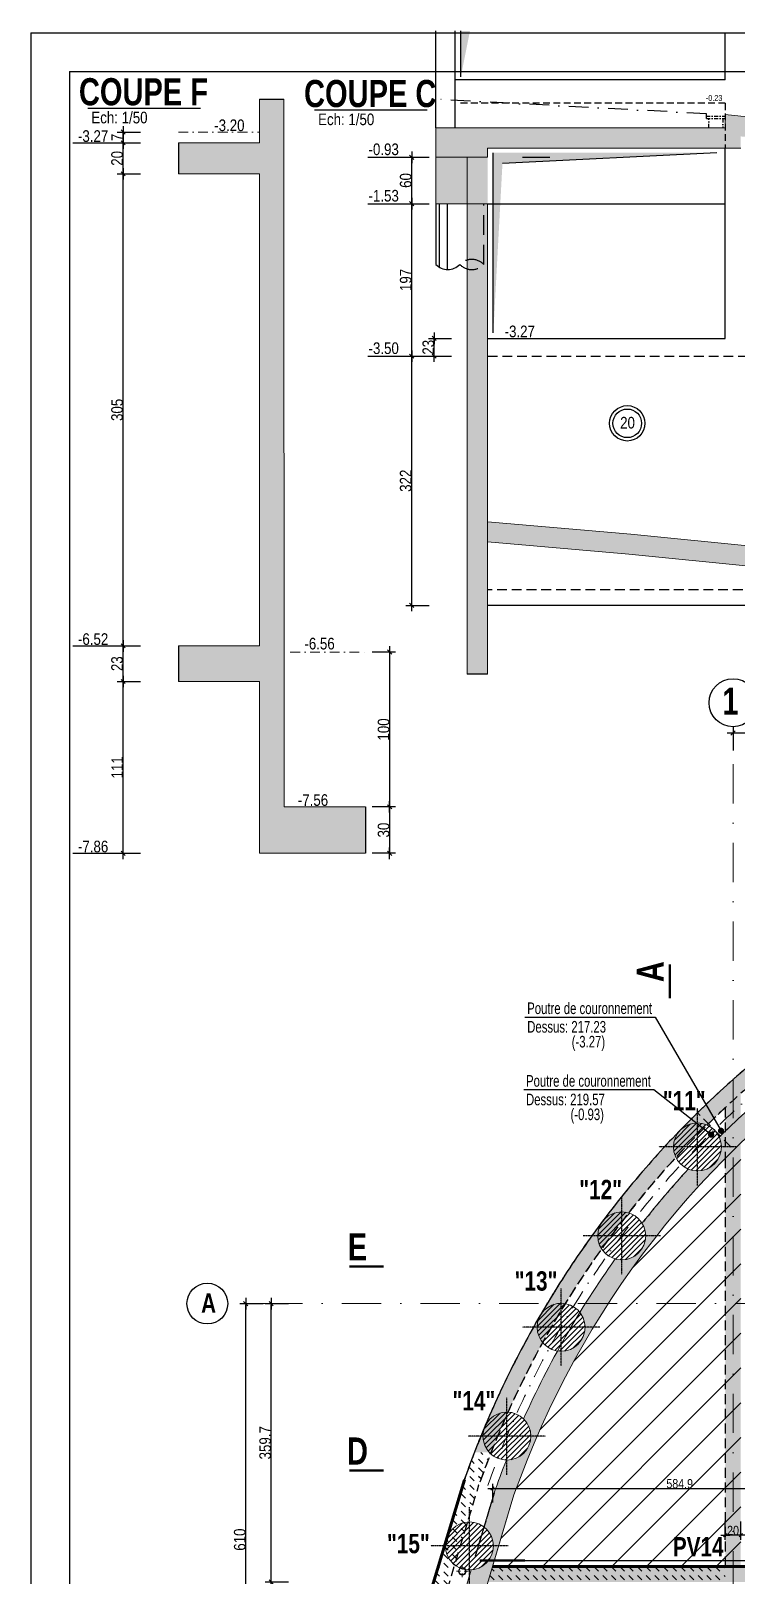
# Model space of a CAD drawing. Header units: millimetres. Extents: x 2049 to 9471, y -43633 to -39431.
# Drawn here: x 2106 to 3018, y -41426 to -39431 of the extents above; entities that cross this region are included whole.
import ezdxf
from ezdxf.enums import TextEntityAlignment as Align

# ---------------------------------------------------------------- set-up
doc = ezdxf.new("R2010")
doc.units = ezdxf.units.MM
doc.linetypes.add('CACHEX2', pattern=[19.05, 12.7, -6.35])
doc.linetypes.add('TIRETPTX2', pattern=[50.8, 25.4, -12.7, 0, -12.7])
for name, color, linetype in [('01-Cad  2', 1, 'Continuous'), ('01_cote_gen', 4, 'Continuous'), ('01_isolant ext', 2, 'TIRETPTX2'), ('01_linteaux', 2, 'Continuous'), ('01_murs_sup', 2, 'CACHEX2'), ('01_poch_BN', 9, 'Continuous'), ('01_poch_murs', 253, 'Continuous'), ('01_poch_poteaux', 250, 'Continuous'), ('01_texte', 230, 'Continuous'), ('AA_COTES', 2, 'Continuous')]:
    doc.layers.add(name, color=color, linetype=linetype)
for name, color, linetype, lineweight in [('01_murs_coup', 5, 'Continuous', 60), ('01_PIEUX', 5, 'Continuous', 60), ('01_tram_axes', 2, 'TIRETPTX2', 9), ('B Général', 7, 'Continuous', 5)]:
    doc.layers.add(name, color=color, linetype=linetype, lineweight=lineweight)
doc.styles.add('ARIAL NA', font='ARIALN.TTF')
doc.styles.add('impact', font='impact.ttf')
doc.styles.add('MATTE_TXT', font='arial.ttf')
doc.styles.add('STYLE2', font='ARIALN.TTF')
doc.dimstyles.new('JB25', dxfattribs={"dimscale": 0.1, "dimtxt": 150, "dimasz": 15, "dimexe": 0.1, "dimexo": 0.1, "dimgap": 0.09, "dimtad": 1, "dimdec": 1, "dimlfac": 0.5, "dimdsep": 46, "dimtxsty": 'STYLE2', "dimblk1": 'BOND_G', "dimblk2": 'BOND_D', "dimsah": 1, "dimcen": 1.5, "dimdle": 0.01, "dimse1": 1, "dimse2": 1, "dimclrd": 4, "dimclre": 2, "dimclrt": 6, "dimazin": 2, "dimtfac": 2.333333, "dimtdec": 1, "dimtix": 1, "dimtmove": 2, "dimatfit": 3, "dimldrblk": 'BOND_G', "dimfxl": 1, "dimtolj": 1, "dimtzin": 0, "dimarcsym": 0})
doc.dimstyles.new('JB50', dxfattribs={"dimscale": 0.1, "dimtxt": 150, "dimasz": 15, "dimexe": 0.1, "dimexo": 0.1, "dimgap": 0.09, "dimtad": 1, "dimdec": 1, "dimdsep": 46, "dimtxsty": 'STYLE2', "dimblk1": 'BOND_G', "dimblk2": 'BOND_D', "dimsah": 1, "dimcen": 1.5, "dimdle": 0.01, "dimse1": 1, "dimse2": 1, "dimclrd": 4, "dimclre": 2, "dimclrt": 6, "dimazin": 2, "dimtfac": 2.333333, "dimtdec": 1, "dimtix": 1, "dimtmove": 2, "dimatfit": 3, "dimldrblk": 'BOND_G', "dimfxl": 1, "dimtolj": 1, "dimtzin": 0, "dimarcsym": 0})
doc.dimstyles.new('JB50res', dxfattribs={"dimscale": 0.1, "dimtxt": 120, "dimasz": 12, "dimexe": 0.1, "dimexo": 0.1, "dimgap": 0.09, "dimtad": 1, "dimdec": 1, "dimdsep": 46, "dimtxsty": 'STYLE2', "dimblk1": 'BOND_G', "dimblk2": 'BOND_D', "dimsah": 1, "dimcen": 1.5, "dimdle": 0.01, "dimse1": 1, "dimse2": 1, "dimclrd": 4, "dimclre": 2, "dimclrt": 6, "dimazin": 2, "dimtfac": 2.333333, "dimtdec": 1, "dimtix": 1, "dimtmove": 2, "dimatfit": 3, "dimldrblk": 'BOND_G', "dimfxl": 1, "dimtolj": 1, "dimtzin": 0, "dimarcsym": 0})
pattern_1 = [(135, (-9275.435, 6358.231), (-11.2253202, 9e-16), [7.9375, -7.9375])]

# ---------------------------------------------------------------- blocks, each defined once
blk = doc.blocks.new('BOND_G')
at = {"layer": 'AA_COTES', "color": 0}
for p, q in [((0, -5), (0, 15)), ((5, 0), (-5, 0)), ((1.8, 1.8), (-1.8, -1.8))]:
    blk.add_line(p, q, dxfattribs=at)
blk = doc.blocks.new('BOND_D')
at = {"layer": 'AA_COTES', "color": 0}
for p, q in [((5, 0), (-5, 0)), ((-1.8, -1.8), (1.8, 1.8)), ((0, 5), (0, -15))]:
    blk.add_line(p, q, dxfattribs=at)
blk = doc.blocks.new('*D2985')
at = {"layer": '01_cote_gen', "color": 4, "lineweight": -2, "ltscale": 3, "transparency": 16777216}
blk.add_line((2384.1, -41684.1), (2384.1, -41077.1), dxfattribs=at)
at = {"layer": 'Defpoints', "color": 0, "ltscale": 3, "transparency": 16777216}
for p in [(2381.6, -41075.6), (2384.1, -41075.6), (2327.4, -41685.6)]:
    blk.add_point(p, dxfattribs=at)
at = {"layer": '01_cote_gen', "color": 4, "lineweight": -2, "ltscale": 3, "transparency": 16777216, "xscale": 1.5, "yscale": 1.5, "zscale": 1.5}
for name, p, rotation in [('BOND_D', (2384.1, -41075.6), 90), ('BOND_G', (2384.1, -41685.6), 270)]:
    blk.add_blockref(name, p, dxfattribs=dict(at, rotation=rotation))
at = {"layer": '01_cote_gen', "color": 6, "ltscale": 3, "transparency": 16777216, "insert": (2376.5, -41380.6), "char_height": 15, "attachment_point": 5, "rotation": 90, "style": 'STYLE2'}
blk.add_mtext('\\A1;610', dxfattribs=at)
blk = doc.blocks.new('*D4365')
at = {"layer": '01_cote_gen', "color": 4, "lineweight": -2, "ltscale": 200, "transparency": 16777216}
blk.add_line((3022.9, -41375), (3005.3, -41375), dxfattribs=at)
at = {"layer": 'Defpoints', "color": 0, "ltscale": 200, "transparency": 16777216}
for p in [(3004.1, -41334.6), (3024.1, -41334.6), (3004.1, -41375)]:
    blk.add_point(p, dxfattribs=at)
at = {"layer": '01_cote_gen', "color": 4, "lineweight": -2, "ltscale": 200, "transparency": 16777216, "xscale": 1.2, "yscale": 1.2, "zscale": 1.2, "rotation": 180}
blk.add_blockref('BOND_D', (3004.1, -41375), dxfattribs=at)
at = {"layer": '01_cote_gen', "color": 4, "lineweight": -2, "ltscale": 200, "transparency": 16777216, "xscale": 1.2, "yscale": 1.2, "zscale": 1.2}
blk.add_blockref('BOND_G', (3024.1, -41375), dxfattribs=at)
at = {"layer": '01_cote_gen', "color": 6, "ltscale": 200, "transparency": 16777216, "insert": (3014.1, -41368.9), "char_height": 12, "attachment_point": 5, "style": 'STYLE2'}
blk.add_mtext('\\A1;20', dxfattribs=at)
blk = doc.blocks.new('EP')
at = {"layer": 'B Général', "color": 7, "linetype": 'Continuous', "lineweight": 5}
for p, q in [((-7.5, 0), (-2.5, 0)), ((0, 7.5), (0, 2.5)), ((7.5, 0), (2.5, 0)), ((0, -7.5), (0, -2.5))]:
    blk.add_line(p, q, dxfattribs=at)
at = {"layer": 'B Général', "color": 7, "linetype": 'Continuous', "lineweight": 5, "flags": 128}
for points in [[(-5, 0, -1), (5, 0, -1)], [(-4.3, 0, -1), (4.3, 0, -1)]]:
    blk.add_lwpolyline(points, format="xyb", close=True, dxfattribs=at)
blk = doc.blocks.new('*D4661')
at = {"layer": '01_cote_gen', "color": 4, "lineweight": -2, "ltscale": 200, "transparency": 16777216}
blk.add_line((2598.7, -39652.8), (2598.7, -39595.8), dxfattribs=at)
at = {"layer": 'Defpoints', "color": 0, "ltscale": 200, "transparency": 16777216}
for p in [(2598.7, -39594.3), (2656.8, -39594.3), (2656.8, -39654.3)]:
    blk.add_point(p, dxfattribs=at)
at = {"layer": '01_cote_gen', "color": 4, "lineweight": -2, "ltscale": 200, "transparency": 16777216, "xscale": 1.5, "yscale": 1.5, "zscale": 1.5}
for name, p, rotation in [('BOND_D', (2598.7, -39594.3), 90), ('BOND_G', (2598.7, -39654.3), 270)]:
    blk.add_blockref(name, p, dxfattribs=dict(at, rotation=rotation))
at = {"layer": '01_cote_gen', "color": 6, "ltscale": 200, "transparency": 16777216, "insert": (2591, -39624.3), "char_height": 15, "attachment_point": 5, "rotation": 90, "style": 'STYLE2'}
blk.add_mtext('\\A1;60', dxfattribs=at)
blk = doc.blocks.new('*D4670')
at = {"layer": '01_cote_gen', "color": 4, "lineweight": -2, "ltscale": 200, "transparency": 16777216}
blk.add_line((3015.6, -40338.2), (3632.6, -40338.2), dxfattribs=at)
at = {"layer": 'Defpoints', "color": 0, "ltscale": 200, "transparency": 16777216}
for p in [(3014.1, -40338.2), (3634.1, -40338.2), (3634.1, -40360.7)]:
    blk.add_point(p, dxfattribs=at)
at = {"layer": '01_cote_gen', "color": 4, "lineweight": -2, "ltscale": 200, "transparency": 16777216, "xscale": 1.5, "yscale": 1.5, "zscale": 1.5, "rotation": 180}
blk.add_blockref('BOND_G', (3014.1, -40338.2), dxfattribs=at)
at = {"layer": '01_cote_gen', "color": 4, "lineweight": -2, "ltscale": 200, "transparency": 16777216, "xscale": 1.5, "yscale": 1.5, "zscale": 1.5}
blk.add_blockref('BOND_D', (3634.1, -40338.2), dxfattribs=at)
at = {"layer": '01_cote_gen', "color": 6, "ltscale": 200, "transparency": 16777216, "insert": (3324.1, -40330.6), "char_height": 15, "attachment_point": 5, "style": 'STYLE2'}
blk.add_mtext('\\A1;620', dxfattribs=at)
blk = doc.blocks.new('*D4676')
at = {"layer": '01_cote_gen', "color": 4, "lineweight": -2, "ltscale": 200, "transparency": 16777216}
blk.add_line((2598.7, -39849.8), (2598.7, -39655.8), dxfattribs=at)
at = {"layer": 'Defpoints', "color": 0, "ltscale": 200, "transparency": 16777216}
for p in [(2598.7, -39654.3), (2614.6, -39654.3), (2621.8, -39851.3)]:
    blk.add_point(p, dxfattribs=at)
at = {"layer": '01_cote_gen', "color": 4, "lineweight": -2, "ltscale": 200, "transparency": 16777216, "xscale": 1.5, "yscale": 1.5, "zscale": 1.5}
for name, p, rotation in [('BOND_D', (2598.7, -39654.3), 90), ('BOND_G', (2598.7, -39851.3), 270)]:
    blk.add_blockref(name, p, dxfattribs=dict(at, rotation=rotation))
at = {"layer": '01_cote_gen', "color": 6, "ltscale": 200, "transparency": 16777216, "insert": (2591, -39752.8), "char_height": 15, "attachment_point": 5, "rotation": 90, "style": 'STYLE2'}
blk.add_mtext('\\A1;197', dxfattribs=at)
blk = doc.blocks.new('*D4677')
at = {"layer": '01_cote_gen', "color": 4, "lineweight": -2, "ltscale": 200, "transparency": 16777216}
blk.add_line((2627.8, -39849.8), (2627.8, -39829.8), dxfattribs=at)
at = {"layer": 'Defpoints', "color": 0, "ltscale": 200, "transparency": 16777216}
for p in [(2627.8, -39828.3), (2763.7, -39828.3), (2763.7, -39851.3)]:
    blk.add_point(p, dxfattribs=at)
at = {"layer": '01_cote_gen', "color": 4, "lineweight": -2, "ltscale": 200, "transparency": 16777216, "xscale": 1.5, "yscale": 1.5, "zscale": 1.5}
for name, p, rotation in [('BOND_D', (2627.8, -39828.3), 90), ('BOND_G', (2627.8, -39851.3), 270)]:
    blk.add_blockref(name, p, dxfattribs=dict(at, rotation=rotation))
at = {"layer": '01_cote_gen', "color": 6, "ltscale": 200, "transparency": 16777216, "insert": (2620.2, -39839.8), "char_height": 15, "attachment_point": 5, "rotation": 90, "style": 'STYLE2'}
blk.add_mtext('\\A1;23', dxfattribs=at)
blk = doc.blocks.new('*D4710')
at = {"layer": '01_cote_gen', "color": 4, "lineweight": -2, "ltscale": 200, "transparency": 16777216}
blk.add_line((2570.1, -40235.2), (2570.1, -40432.2), dxfattribs=at)
at = {"layer": 'Defpoints', "color": 0, "ltscale": 200, "transparency": 16777216}
for p in [(2539.1, -40233.7), (2539.1, -40433.7), (2570.1, -40433.7)]:
    blk.add_point(p, dxfattribs=at)
at = {"layer": '01_cote_gen', "color": 4, "lineweight": -2, "ltscale": 200, "transparency": 16777216, "xscale": 1.5, "yscale": 1.5, "zscale": 1.5}
for name, p, rotation in [('BOND_G', (2570.1, -40233.7), 90), ('BOND_D', (2570.1, -40433.7), 270)]:
    blk.add_blockref(name, p, dxfattribs=dict(at, rotation=rotation))
at = {"layer": '01_cote_gen', "color": 6, "ltscale": 200, "transparency": 16777216, "insert": (2562.4, -40333.7), "char_height": 15, "attachment_point": 5, "rotation": 90, "style": 'STYLE2'}
blk.add_mtext('\\A1;100', dxfattribs=at)
blk = doc.blocks.new('*D4711')
at = {"layer": '01_cote_gen', "color": 4, "lineweight": -2, "ltscale": 200, "transparency": 16777216}
blk.add_line((2570.1, -40435.2), (2570.1, -40492.2), dxfattribs=at)
at = {"layer": 'Defpoints', "color": 0, "ltscale": 200, "transparency": 16777216}
for p in [(2539.1, -40433.7), (2521.5, -40493.7), (2570.1, -40493.7)]:
    blk.add_point(p, dxfattribs=at)
at = {"layer": '01_cote_gen', "color": 4, "lineweight": -2, "ltscale": 200, "transparency": 16777216, "xscale": 1.5, "yscale": 1.5, "zscale": 1.5}
for name, p, rotation in [('BOND_G', (2570.1, -40433.7), 90), ('BOND_D', (2570.1, -40493.7), 270)]:
    blk.add_blockref(name, p, dxfattribs=dict(at, rotation=rotation))
at = {"layer": '01_cote_gen', "color": 6, "ltscale": 200, "transparency": 16777216, "insert": (2562.4, -40463.7), "char_height": 15, "attachment_point": 5, "rotation": 90, "style": 'STYLE2'}
blk.add_mtext('\\A1;30', dxfattribs=at)
blk = doc.blocks.new('*D4707')
at = {"layer": '01_cote_gen', "color": 4, "lineweight": -2, "ltscale": 200, "transparency": 16777216}
blk.add_line((2225.6, -40270.2), (2225.6, -40227.2), dxfattribs=at)
at = {"layer": 'Defpoints', "color": 0, "ltscale": 200, "transparency": 16777216}
for p in [(2225.6, -40225.7), (2271.9, -40225.7), (2271.9, -40271.7)]:
    blk.add_point(p, dxfattribs=at)
at = {"layer": '01_cote_gen', "color": 4, "lineweight": -2, "ltscale": 200, "transparency": 16777216, "xscale": 1.5, "yscale": 1.5, "zscale": 1.5}
for name, p, rotation in [('BOND_D', (2225.6, -40225.7), 90), ('BOND_G', (2225.6, -40271.7), 270)]:
    blk.add_blockref(name, p, dxfattribs=dict(at, rotation=rotation))
at = {"layer": '01_cote_gen', "color": 6, "ltscale": 200, "transparency": 16777216, "insert": (2217.9, -40248.7), "char_height": 15, "attachment_point": 5, "rotation": 90, "style": 'STYLE2'}
blk.add_mtext('\\A1;23', dxfattribs=at)
blk = doc.blocks.new('*D4712')
at = {"layer": '01_cote_gen', "color": 4, "lineweight": -2, "ltscale": 200, "transparency": 16777216}
blk.add_line((2225.6, -40224.2), (2225.6, -39617.2), dxfattribs=at)
at = {"layer": 'Defpoints', "color": 0, "ltscale": 200, "transparency": 16777216}
for p in [(2225.6, -39615.7), (2297.1, -39615.7), (2248.1, -40225.7)]:
    blk.add_point(p, dxfattribs=at)
at = {"layer": '01_cote_gen', "color": 4, "lineweight": -2, "ltscale": 200, "transparency": 16777216, "xscale": 1.5, "yscale": 1.5, "zscale": 1.5}
for name, p, rotation in [('BOND_D', (2225.6, -39615.7), 90), ('BOND_G', (2225.6, -40225.7), 270)]:
    blk.add_blockref(name, p, dxfattribs=dict(at, rotation=rotation))
at = {"layer": '01_cote_gen', "color": 6, "ltscale": 200, "transparency": 16777216, "insert": (2217.9, -39920.7), "char_height": 15, "attachment_point": 5, "rotation": 90, "style": 'STYLE2'}
blk.add_mtext('\\A1;305', dxfattribs=at)
blk = doc.blocks.new('*D4708')
at = {"layer": '01_cote_gen', "color": 4, "lineweight": -2, "ltscale": 200, "transparency": 16777216}
blk.add_line((2225.6, -39614.2), (2225.6, -39577.2), dxfattribs=at)
at = {"layer": 'Defpoints', "color": 0, "ltscale": 200, "transparency": 16777216}
for p in [(2225.6, -39575.7), (2310.7, -39575.7), (2310.7, -39615.7)]:
    blk.add_point(p, dxfattribs=at)
at = {"layer": '01_cote_gen', "color": 4, "lineweight": -2, "ltscale": 200, "transparency": 16777216, "xscale": 1.5, "yscale": 1.5, "zscale": 1.5}
for name, p, rotation in [('BOND_D', (2225.6, -39575.7), 90), ('BOND_G', (2225.6, -39615.7), 270)]:
    blk.add_blockref(name, p, dxfattribs=dict(at, rotation=rotation))
at = {"layer": '01_cote_gen', "color": 6, "ltscale": 200, "transparency": 16777216, "insert": (2217.9, -39595.7), "char_height": 15, "attachment_point": 5, "rotation": 90, "style": 'STYLE2'}
blk.add_mtext('\\A1;20', dxfattribs=at)
blk = doc.blocks.new('*D4709')
at = {"layer": '01_cote_gen', "color": 4, "lineweight": -2, "ltscale": 200, "transparency": 16777216}
blk.add_line((2225.6, -39574.2), (2225.6, -39563.2), dxfattribs=at)
at = {"layer": 'Defpoints', "color": 0, "ltscale": 200, "transparency": 16777216}
for p in [(2225.6, -39561.7), (2294.9, -39561.7), (2294.9, -39575.7)]:
    blk.add_point(p, dxfattribs=at)
at = {"layer": '01_cote_gen', "color": 4, "lineweight": -2, "ltscale": 200, "transparency": 16777216, "xscale": 1.5, "yscale": 1.5, "zscale": 1.5}
for name, p, rotation in [('BOND_D', (2225.6, -39561.7), 90), ('BOND_G', (2225.6, -39575.7), 270)]:
    blk.add_blockref(name, p, dxfattribs=dict(at, rotation=rotation))
at = {"layer": '01_cote_gen', "color": 6, "ltscale": 200, "transparency": 16777216, "insert": (2218, -39568.7), "char_height": 15, "attachment_point": 5, "rotation": 90, "style": 'STYLE2'}
blk.add_mtext('\\A1;7', dxfattribs=at)
blk = doc.blocks.new('*D4713')
at = {"layer": '01_cote_gen', "color": 4, "lineweight": -2, "ltscale": 200, "transparency": 16777216}
blk.add_line((2225.6, -40492.2), (2225.6, -40273.2), dxfattribs=at)
at = {"layer": 'Defpoints', "color": 0, "ltscale": 200, "transparency": 16777216}
for p in [(2225.6, -40271.7), (2328.6, -40271.7), (2401.8, -40493.7)]:
    blk.add_point(p, dxfattribs=at)
at = {"layer": '01_cote_gen', "color": 4, "lineweight": -2, "ltscale": 200, "transparency": 16777216, "xscale": 1.5, "yscale": 1.5, "zscale": 1.5}
for name, p, rotation in [('BOND_D', (2225.6, -40271.7), 90), ('BOND_G', (2225.6, -40493.7), 270)]:
    blk.add_blockref(name, p, dxfattribs=dict(at, rotation=rotation))
at = {"layer": '01_cote_gen', "color": 6, "ltscale": 200, "transparency": 16777216, "insert": (2218, -40382.7), "char_height": 15, "attachment_point": 5, "rotation": 90, "style": 'STYLE2'}
blk.add_mtext('\\A1;111', dxfattribs=at)
blk = doc.blocks.new('*D4912')
at = {"layer": '01_cote_gen', "color": 4, "lineweight": -2, "ltscale": 200, "transparency": 16777216}
blk.add_line((2704.3, -41314.5), (3286.9, -41314.5), dxfattribs=at)
at = {"layer": 'Defpoints', "color": 0, "ltscale": 200, "transparency": 16777216}
for p in [(3288.1, -41314.5), (2703.1, -41415.3), (3288.1, -41415.3)]:
    blk.add_point(p, dxfattribs=at)
at = {"layer": '01_cote_gen', "color": 4, "lineweight": -2, "ltscale": 200, "transparency": 16777216, "xscale": 1.2, "yscale": 1.2, "zscale": 1.2, "rotation": 180}
blk.add_blockref('BOND_G', (2703.1, -41314.5), dxfattribs=at)
at = {"layer": '01_cote_gen', "color": 4, "lineweight": -2, "ltscale": 200, "transparency": 16777216, "xscale": 1.2, "yscale": 1.2, "zscale": 1.2}
blk.add_blockref('BOND_D', (3288.1, -41314.5), dxfattribs=at)
at = {"layer": '01_cote_gen', "color": 6, "ltscale": 200, "transparency": 16777216, "insert": (2945.1, -41308.4), "char_height": 12, "attachment_point": 5, "style": 'STYLE2'}
blk.add_mtext('\\A1;584.9', dxfattribs=at)
blk = doc.blocks.new('*D4925')
at = {"layer": '01_cote_gen', "color": 4, "lineweight": -2, "ltscale": 200, "transparency": 16777216}
blk.add_line((2598.7, -40171.8), (2598.7, -39852.8), dxfattribs=at)
at = {"layer": 'Defpoints', "color": 0, "ltscale": 200, "transparency": 16777216}
for p in [(2598.7, -39851.3), (2696.8, -39851.3), (2696.8, -40173.3)]:
    blk.add_point(p, dxfattribs=at)
at = {"layer": '01_cote_gen', "color": 4, "lineweight": -2, "ltscale": 200, "transparency": 16777216, "xscale": 1.5, "yscale": 1.5, "zscale": 1.5}
for name, p, rotation in [('BOND_D', (2598.7, -39851.3), 90), ('BOND_G', (2598.7, -40173.3), 270)]:
    blk.add_blockref(name, p, dxfattribs=dict(at, rotation=rotation))
at = {"layer": '01_cote_gen', "color": 6, "ltscale": 200, "transparency": 16777216, "insert": (2591, -40012.3), "char_height": 15, "attachment_point": 5, "rotation": 90, "style": 'STYLE2'}
blk.add_mtext('\\A1;322', dxfattribs=at)
blk = doc.blocks.new('*D4927')
at = {"layer": '01_cote_gen', "color": 4, "lineweight": -2, "ltscale": 200, "transparency": 16777216}
blk.add_line((2416.9, -41433.8), (2416.9, -41077.1), dxfattribs=at)
at = {"layer": 'Defpoints', "color": 0, "ltscale": 200, "transparency": 16777216}
for p in [(2416.9, -41075.6), (2921.9, -41075.6), (2796, -41435.3)]:
    blk.add_point(p, dxfattribs=at)
at = {"layer": '01_cote_gen', "color": 4, "lineweight": -2, "ltscale": 200, "transparency": 16777216, "xscale": 1.5, "yscale": 1.5, "zscale": 1.5}
for name, p, rotation in [('BOND_D', (2416.9, -41075.6), 90), ('BOND_G', (2416.9, -41435.3), 270)]:
    blk.add_blockref(name, p, dxfattribs=dict(at, rotation=rotation))
at = {"layer": '01_cote_gen', "color": 6, "ltscale": 200, "transparency": 16777216, "insert": (2409.3, -41255.4), "char_height": 15, "attachment_point": 5, "rotation": 90, "style": 'STYLE2'}
blk.add_mtext('\\A1;359.7', dxfattribs=at)

msp = doc.modelspace()

# ---------------------------------------------------------------- hatches: boundary and pattern name
at = {"layer": '01_murs_sup', "ltscale": 200}
h = msp.add_hatch(dxfattribs=at)
h.set_pattern_fill('DASH', color=256, scale=2.5, angle=135)
h.set_pattern_definition(pattern_1)
h.paths.add_polyline_path([(3885.55, -40636.55), (3751.19, -40636.55), (3751.19, -40495.16, -0.0095803), (3798.05, -40492.62), (3918.98, -40491.97), (3918.88, -40471.97), (3797.65, -40472.62, 0.3003693), (2679.74, -41267.88), (2701.2, -41267.88, -0.111323), (3003.96, -40822.33), (3003.96, -41267.88), (3023.96, -41267.88), (3023.96, -40804.03, -0.1614566), (3731.19, -40496.79), (3731.19, -40656.55), (3885.55, -40656.55)])
h.paths.add_polyline_path([(3461.01, -40951.28), (3426.01, -40951.28), (3426.01, -40986.28), (3461.01, -40986.28)], flags=17)
h.paths.add_polyline_path([(3651.46, -40924.29), (3616.46, -40924.29), (3616.46, -40959.29), (3651.46, -40959.29)], flags=17)
h = msp.add_hatch(dxfattribs=at)
h.set_pattern_fill('DASH', color=256, scale=2.5, angle=135)
h.set_pattern_definition(pattern_1)
h.paths.add_polyline_path([(2685.66, -41309.58, -0.0090846), (2701.2, -41267.88), (2679.74, -41267.88, 0.0075947), (2666.64, -41303.36), (2550.74, -41686.43), (2571.63, -41686.43)])
h = msp.add_hatch(dxfattribs=at)
h.set_pattern_fill('DASH', color=256, scale=2.5, angle=135)
h.set_pattern_definition(pattern_1)
h.paths.add_polyline_path([(4464.95, -41824.61), (4054.05, -41824.61, 0.2561511), (3307.48, -41415.28), (3023.96, -41415.28), (3023.96, -41267.88), (3003.96, -41267.88), (3003.96, -41435.28), (3307.48, -41435.28, -0.2587896), (4041.76, -41842.61), (4173.05, -41842.61), (4173.05, -42262.93), (4193.05, -42262.93), (4193.05, -41842.61), (4465.06, -41842.65)])
h = msp.add_hatch(dxfattribs=at)
h.set_pattern_fill('DASH', color=256, scale=2.5, angle=135)
h.paths.add_polyline_path([(3004.06, -41415.28), (2703.12, -41415.28), (2697.12, -41435.28), (3004.06, -41435.28)])
at = {"layer": '01_poch_BN', "ltscale": 200}
h = msp.add_hatch(color=256, dxfattribs=at)
h.dxf.hatch_style = 1
h.paths.add_polyline_path([(2433.44, -39519.03), (2401.75, -39519.33), (2401.75, -39575.74), (2297.13, -39575.74), (2297.13, -39615.74), (2401.75, -39615.74), (2401.75, -40225.74), (2297.13, -40225.74), (2297.13, -40271.74), (2401.75, -40271.74), (2401.75, -40493.74), (2539.05, -40493.74), (2539.05, -40433.74), (2433.75, -40433.74)])
h = msp.add_hatch(color=256, dxfattribs=at)
h.dxf.hatch_style = 1
h.paths.add_polyline_path([(3004.06, -39556.33), (2629.81, -39556.33), (2629.81, -39594.33), (2696.81, -39594.33), (2696.81, -39582.33), (3004.06, -39582.33)])
h.paths.add_polyline_path([(3020.06, -39540.79), (3004.06, -39539.16), (3004.06, -39582.33), (3020.06, -39582.33)])
h.paths.add_polyline_path([(3020.06, -39540.79), (3020.06, -39582.33), (3024.06, -39582.33), (3024.06, -39567.33), (3289.68, -39594.33), (3440.06, -39594.33), (3440.06, -39583.48)])
h.paths.add_polyline_path([(3458.06, -39585.31), (3440.06, -39583.48), (3440.06, -39594.33), (3438.06, -39594.33), (3289.68, -39594.33), (3458.06, -39611.44)])
h.paths.add_polyline_path([(3729.6, -39612.9), (3458.06, -39585.31), (3458.06, -39611.44), (3729.6, -39639.04)])
h.paths.add_polyline_path([(3769.5, -39554.47), (3729.6, -39554.47), (3729.6, -39828.33), (3769.5, -39828.33)])
h.paths.add_polyline_path([(3832.81, -39554.47), (3814.81, -39554.47), (3814.81, -39828.33), (3832.81, -39828.33)])
h.paths.add_polyline_path([(3832.81, -39828.33), (3814.81, -39828.33), (3769.5, -39828.33), (3769.5, -39851.33), (3797.81, -39851.33), (3797.81, -40153.33), (3815.81, -40153.33), (3815.81, -39851.33), (3832.81, -39851.33)])
h.paths.add_polyline_path([(3769.5, -39851.33), (3729.6, -39851.33), (3729.6, -40153.33), (3769.5, -40153.33)])
h.paths.add_polyline_path([(3769.5, -39828.33), (3729.6, -39828.33), (3729.6, -39851.33), (3769.5, -39851.33)])
h.paths.add_polyline_path([(3923.81, -39554.47), (3905.81, -39554.47), (3905.81, -39828.33), (3923.81, -39828.33)])
h.paths.add_polyline_path([(4008.06, -39554.47), (3988.06, -39554.47), (3988.06, -39828.33), (4008.06, -39828.33)])
h.paths.add_polyline_path([(4193.06, -39554.47), (4173.07, -39554.47), (4173.07, -39848.33), (4193.06, -39848.33), (4414.29, -39848.33), (4414.29, -39828.33), (4376.05, -39828.33), (4376.05, -39554.47), (4358.05, -39554.47), (4358.05, -39828.33), (4193.06, -39828.33)])
h.paths.add_polyline_path([(4193.06, -39848.33), (4173.07, -39848.33), (4173.07, -40153.33), (4193.06, -40153.33)])
h.paths.add_polyline_path([(4008.06, -39828.33), (3988.06, -39828.33), (3988.06, -39848.33), (4008.06, -39848.33)])
h.paths.add_polyline_path([(4008.06, -39848.33), (3988.06, -39848.33), (3988.06, -40153.33), (4008.06, -40153.33)])
h.paths.add_polyline_path([(3923.81, -39848.33), (3905.81, -39848.33), (3905.81, -40153.33), (3923.81, -40153.33)])
h.paths.add_polyline_path([(3923.81, -39828.33), (3905.81, -39828.33), (3905.81, -39848.33), (3923.81, -39848.33)])
h.paths.add_polyline_path([(3815.81, -40153.33), (3797.81, -40153.33), (3769.5, -40153.33), (3729.6, -40153.33), (3729.6, -40173.33), (3769.5, -40173.33), (3797.81, -40173.33), (3815.81, -40173.33)])
h.paths.add_polyline_path([(3815.81, -40173.33), (3797.81, -40173.33), (3797.81, -40262.15), (3815.81, -40262.15)])
h.paths.add_polyline_path([(3769.5, -40173.33), (3729.6, -40173.33), (3729.6, -40221.33), (3769.5, -40221.33)])
h.paths.add_polyline_path([(3923.81, -40173.33), (3905.81, -40173.33), (3905.81, -40262.15), (3923.81, -40262.15)])
h.paths.add_polyline_path([(3923.81, -40153.33), (3905.81, -40153.33), (3905.81, -40173.33), (3923.81, -40173.33)])
h.paths.add_polyline_path([(4008.06, -40153.33), (3988.06, -40153.33), (3988.06, -40262.15), (4008.06, -40262.15)])
h.paths.add_polyline_path([(4414.29, -40153.33), (4193.06, -40153.33), (4173.07, -40153.33), (4173.07, -40176.33), (4193.06, -40176.33), (4414.29, -40176.33)])
h.paths.add_polyline_path([(4193.06, -40176.33), (4173.07, -40176.33), (4173.07, -40262.15), (4193.06, -40262.15)])
h.paths.add_polyline_path([(3729.6, -40181.56), (3711.5, -40178.44), (3674.84, -40173.33), (3491.18, -40173.33), (3585.58, -40187.12), (3709.69, -40203.01), (3729.6, -40206.85)])
h.paths.add_polyline_path([(3588.81, -40161.33), (3523.81, -40153.33), (3305.06, -40153.33), (3320.79, -40155.15), (3455.7, -40168.14), (3491.18, -40173.33), (3674.84, -40173.33)])
h.paths.add_polyline_path([(3323.81, -40129.33), (3185.81, -40113.33), (3041.81, -40097.33), (2881.81, -40081.33), (2696.81, -40065.33), (2696.81, -40091.42), (2879.4, -40107.21), (3039.08, -40123.18), (3182.88, -40139.16), (3305.06, -40153.33), (3523.81, -40153.33), (3458.81, -40145.33)])
h.paths.add_polyline_path([(2691.81, -39654.33), (2670.31, -39654.33), (2670.31, -39727.11, -0.2769474), (2691.81, -39732.81)], flags=17)
h.paths.add_polyline_path([(2696.81, -39654.33), (2691.81, -39654.33), (2691.81, -39732.81, -0.2769474), (2670.31, -39738.5), (2670.31, -40262.15), (2696.81, -40262.15)])
h.paths.add_polyline_path([(2691.81, -39732.81, 0.2769474), (2670.31, -39727.11), (2670.31, -39738.5, 0.2769474)], flags=17)
at = {"layer": '01_poch_BN', "lineweight": 0}
h = msp.add_hatch(color=256, dxfattribs=at)
h.dxf.hatch_style = 1
h.paths.add_polyline_path([(2696.81, -39594.33), (2629.81, -39594.33), (2629.81, -39654.33), (2696.81, -39654.33)])
at = {"layer": '01_poch_murs', "ltscale": 200}
h = msp.add_hatch(color=256, dxfattribs=at)
h.dxf.hatch_style = 1
h.paths.add_polyline_path([(3078.71, -40818.71), (3078.71, -40802.99, -0.1300243), (3063.39, -40798.93, 0.0189133), (2996.26, -40860.31, -0.107361), (2999.05, -40873.17, -0.5347923), (2956.16, -40901.8, 0.0191181), (2896.51, -40971.76, -0.1389454), (2901.12, -40988.03), (2915.52, -40988.03, -0.0500421)])
h.paths.add_polyline_path([(2915.52, -40988.03), (2901.12, -40988.03, -0.4954282), (2861.87, -41017.91, 0.0172126), (2816.13, -41086.91, -0.1688456), (2822.81, -41106.14), (2833.68, -41106.14, -0.0305305)])
h.paths.add_polyline_path([(2833.68, -41106.14), (2822.81, -41106.14, -0.4595637), (2787.11, -41136.78, 0.0204093), (2743.34, -41224.62, -0.2023658), (2752.72, -41246.83), (2760.87, -41246.83, -0.0336676)])
h.paths.add_polyline_path([(2730.88, -41322.87, -0.0173551), (2760.87, -41246.83), (2752.72, -41246.83, -0.4208827), (2721.01, -41277.83, 0.0094043), (2705.3, -41320.25), (2692.12, -41364.19, -0.2332751), (2704.26, -41388.79), (2711.08, -41388.79)])
h.paths.add_polyline_path([(2711.08, -41388.79), (2704.26, -41388.79, -0.3935482), (2675.46, -41419.72), (2649, -41507.88, -0.2301298), (2660.85, -41532.26), (2667.99, -41532.26)])
at = {"layer": '01_poch_murs'}
h = msp.add_hatch(dxfattribs=at)
h.set_pattern_fill('ANSI31', color=256, scale=1.5)
h.set_pattern_definition([(45, (-15240.6397, -32169.905), (-3.367596, 3.367596), [])])
h.paths.add_polyline_path([(2968.05, -40842.17, 0.4142136), (2937.05, -40873.17), (2968.05, -40873.17)])
h.paths.add_polyline_path([(2968.05, -40873.17), (2937.05, -40873.17, 0.4142136), (2968.05, -40904.17)])
h.paths.add_polyline_path([(2968.05, -40842.17), (2968.05, -40873.17), (2999.05, -40873.17, 0.4142136)])
h.paths.add_polyline_path([(2999.05, -40873.17), (2968.05, -40873.17), (2968.05, -40904.17, 0.4142136)])
at = {"layer": '01_poch_murs', "ltscale": 200}
h = msp.add_hatch(dxfattribs=at)
h.set_pattern_fill('ANSI31', color=256, scale=10)
h.paths.add_polyline_path([(3004.06, -41075.61), (2852.83, -41075.61, 0.058724), (2730.89, -41322.87), (2703.12, -41415.28), (3004.06, -41415.28)])
h.paths.add_polyline_path([(3004.06, -40887.84, 0.0513134), (2852.83, -41075.61), (3004.06, -41075.61)])
h.paths.add_polyline_path([(3024.06, -40868.12, 0.0029662), (3014.05, -40877.87), (3014.05, -41075.61), (3024.06, -41075.61)])
h.paths.add_polyline_path([(3024.06, -41075.61), (3014.05, -41075.61), (3014.05, -41415.28), (3024.06, -41415.28)])
h.paths.add_polyline_path([(3014.05, -41075.61), (3004.06, -41075.61), (3004.06, -41415.28), (3014.05, -41415.28)])
h.paths.add_polyline_path([(3014.05, -40877.87, 0.0029957), (3004.06, -40887.84), (3004.06, -41075.61), (3014.05, -41075.61)])
at = {"layer": '01_poch_murs'}
h = msp.add_hatch(dxfattribs=at)
h.set_pattern_fill('ANSI31', color=256, scale=1.5)
h.set_pattern_definition([(45, (-15338.5754, -32284.758), (-3.367596, 3.367596), [])])
h.paths.add_polyline_path([(2870.12, -40957.03, 0.4142136), (2839.12, -40988.03), (2870.12, -40988.03)])
h.paths.add_polyline_path([(2870.12, -40988.03), (2839.12, -40988.03, 0.4142136), (2870.12, -41019.03)])
h.paths.add_polyline_path([(2870.12, -40957.03), (2870.12, -40988.03), (2901.12, -40988.03, 0.4142136)])
h.paths.add_polyline_path([(2901.12, -40988.03), (2870.12, -40988.03), (2870.12, -41019.03, 0.4142136)])
h = msp.add_hatch(dxfattribs=at)
h.set_pattern_fill('ANSI31', color=256, scale=1.5)
h.set_pattern_definition([(45, (-15416.8776, -32402.8683), (-3.367596, 3.367596), [])])
h.paths.add_polyline_path([(2791.81, -41075.14, 0.4142136), (2760.81, -41106.14), (2791.81, -41106.14)])
h.paths.add_polyline_path([(2791.81, -41106.14), (2760.81, -41106.14, 0.4142136), (2791.81, -41137.14)])
h.paths.add_polyline_path([(2791.81, -41075.14), (2791.81, -41106.14), (2822.81, -41106.14, 0.4142136)])
h.paths.add_polyline_path([(2822.81, -41106.14), (2791.81, -41106.14), (2791.81, -41137.14, 0.4142136)])
h = msp.add_hatch(dxfattribs=at)
h.set_pattern_fill('ANSI31', color=256, scale=1.5)
h.set_pattern_definition([(45, (-15486.9755, -32543.5663), (-3.367596, 3.367596), [])])
h.paths.add_polyline_path([(2721.72, -41215.83, 0.4142136), (2690.72, -41246.83), (2721.72, -41246.83)])
h.paths.add_polyline_path([(2721.72, -41246.83), (2690.72, -41246.83, 0.4142136), (2721.72, -41277.83)])
h.paths.add_polyline_path([(2721.72, -41215.83), (2721.72, -41246.83), (2752.72, -41246.83, 0.4142136)])
h.paths.add_polyline_path([(2752.72, -41246.83), (2721.72, -41246.83), (2721.72, -41277.83, 0.4142136)])
h = msp.add_hatch(dxfattribs=at)
h.set_pattern_fill('ANSI31', color=256, scale=1.5)
h.set_pattern_definition([(45, (-15535.435, -32685.527), (-3.367596, 3.367596), [])])
h.paths.add_polyline_path([(2673.26, -41357.79, 0.4142136), (2642.26, -41388.79), (2673.26, -41388.79)])
h.paths.add_polyline_path([(2673.26, -41388.79), (2642.26, -41388.79, 0.4142136), (2673.26, -41419.79)])
h.paths.add_polyline_path([(2673.26, -41357.79), (2673.26, -41388.79), (2704.26, -41388.79, 0.4142136)])
h.paths.add_polyline_path([(2704.26, -41388.79), (2673.26, -41388.79), (2673.26, -41419.79, 0.4142136)])
at = {"layer": '01_poch_poteaux', "ltscale": 200}
h = msp.add_hatch(color=256, dxfattribs=at)
h.dxf.hatch_style = 1
edge = h.paths.add_edge_path()
edge.add_line((3319.4, -41415.36), (3287.93, -41415.28))
edge.add_line((3287.93, -41415.28), (2702.93, -41415.28))
edge.add_line((2702.93, -41415.28), (2697.12, -41435.28))
edge.add_line((2697.12, -41435.28), (2702.93, -41435.28))
edge.add_line((2702.93, -41435.28), (3307.56, -41435.28))
edge.add_arc((3307.56, -42300.78), 865.5, 67.83729, 90, ccw=False)
edge.add_line((3634.05, -41499.23), (3634.05, -41477.6))
edge.add_arc((3307.56, -42301.77), 886.49, 68.38892, 89.23469)

# ---------------------------------------------------------------- linework, layer by layer
at = {"layer": '01-Cad  2'}
for p, q in [((2106.37, -39433.32, 9.99), (2106.37, -43633.32, -5.46)), ((2106.37, -39433.32, 9.99), (9471.22, -39433.32, 9.99)), ((2156.37, -39483.32, -0.3), (2156.37, -43583.32, -0.3)), ((2156.37, -39483.32, -0.3), (9420.22, -39483.32, -0.3))]:
    msp.add_line(p, q, dxfattribs=at)
at = {"layer": '01_isolant ext'}
msp.add_line((2979.56, -39538.02), (2629.81, -39519.33), dxfattribs=at)
at = {"layer": '01_isolant ext', "ltscale": 0.2}
for p, q in [((2979.56, -39541.33), (3004.06, -39541.33)), ((2979.56, -39544.33), (3004.06, -39544.33)), ((2982.56, -39556.33), (2982.56, -39544.33)), ((3001.06, -39544.33), (3001.06, -39556.33))]:
    msp.add_line(p, q, dxfattribs=at)
at = {"layer": '01_linteaux'}
for p, q in [((2629.81, -39556.33), (2629.81, -39431.11)), ((2654.81, -39556.33), (2654.81, -39431.11)), ((3004.06, -39494.33), (3004.06, -39434.23)), ((3004.06, -39494.33), (2654.81, -39494.33)), ((3004.06, -39828.33), (3004.06, -39582.33)), ((2629.81, -39654.33), (2629.81, -39732.81)), ((2696.81, -39828.33), (3004.06, -39828.33)), ((3353.81, -40173.33), (2696.81, -40173.33))]:
    msp.add_line(p, q, dxfattribs=at)
at = {"layer": '01_linteaux', "linetype": 'CACHEX2', "ltscale": 2}
for p, q in [((2979.56, -39544.33), (2979.56, -39538.02)), ((2691.81, -39732.81), (2691.81, -39654.33))]:
    msp.add_line(p, q, dxfattribs=at)
at = {"layer": '01_linteaux', "linetype": 'TIRETPTX2', "ltscale": 0.01}
for p, q in [((2968.05, -40923.17), (2968.05, -40823.17)), ((3018.05, -40873.17), (2918.05, -40873.17)), ((2870.12, -41038.03), (2870.12, -40938.03)), ((2920.12, -40988.03), (2820.12, -40988.03)), ((2791.81, -41156.14), (2791.81, -41056.14)), ((2841.81, -41106.14), (2741.81, -41106.14)), ((2721.72, -41296.83), (2721.72, -41196.83)), ((2771.72, -41246.83), (2671.72, -41246.83)), ((2673.26, -41438.79), (2673.26, -41338.79)), ((2723.26, -41388.79), (2623.26, -41388.79))]:
    msp.add_line(p, q, dxfattribs=at)
at = {"layer": '01_linteaux', "linetype": 'CACHEX2', "ltscale": 2}
for centre, start, end in [((2676.31, -39747.88), 44.19387, 135.80613), ((2676.31, -39717.74), 224.19387, 315.80613)]:
    msp.add_arc(centre, 21.62, start, end, dxfattribs=at)
at = {"layer": '01_linteaux'}
msp.add_arc((2645.31, -39717.74), 21.62, 224.19387, 315.80613, dxfattribs=at)
at = {"layer": '01_murs_coup', "linetype": 'Continuous', "lineweight": 5}
for p, q in [((2401.75, -39575.74), (2401.75, -39519.33)), ((2433.75, -40433.74), (2433.44, -39519.03)), ((3729.6, -39612.9), (3004.06, -39539.16)), ((3004.06, -39539.16), (3004.06, -39556.33)), ((2629.81, -39654.33), (2629.81, -39556.33)), ((3004.06, -39556.33), (2629.81, -39556.33)), ((2297.13, -39575.74), (2401.75, -39575.74)), ((3024.06, -39582.33), (2696.81, -39582.33)), ((2696.81, -39594.33), (2696.81, -39582.33)), ((2696.81, -39594.33), (2629.81, -39594.33)), ((2670.31, -39654.33), (2670.31, -39594.33)), ((2297.13, -39615.74), (2401.75, -39615.74)), ((2401.75, -40225.74), (2401.75, -39615.74)), ((2696.81, -39654.33), (2629.81, -39654.33)), ((2670.31, -40262.15), (2670.31, -39654.33)), ((2696.81, -40262.15), (2696.81, -39654.33)), ((2881.81, -40081.33), (2696.81, -40065.33)), ((3041.81, -40097.33), (2881.81, -40081.33)), ((2879.4, -40107.21), (2696.81, -40091.42)), ((3039.08, -40123.18), (2879.4, -40107.21)), ((2297.13, -40225.74), (2401.75, -40225.74)), ((2297.13, -40271.74), (2401.75, -40271.74)), ((2401.75, -40493.74), (2401.75, -40271.74)), ((2433.75, -40433.74), (2539.05, -40433.74)), ((2401.75, -40493.74), (2539.05, -40493.74)), ((2705.3, -41320.26), (2680.83, -41401.81))]:
    msp.add_line(p, q, dxfattribs=at)
at = {"layer": '01_murs_coup', "ltscale": 0.1}
for p, q in [((2460.03, -41986.46), (2666.72, -41303.36)), ((3319.26, -41415.28), (2703.12, -41415.28))]:
    msp.add_line(p, q, dxfattribs=at)
at = {"layer": '01_murs_sup', "ltscale": 0.7}
for q in [(2658.37, -39524.33), (3004.06, -39582.33)]:
    msp.add_line((3004.06, -39524.33), q, dxfattribs=at)
at = {"layer": '01_murs_sup', "ltscale": 200}
for p, q in [((2741.95, -39594.33), (2777.28, -39594.33)), ((2696.81, -39654.33), (3004.06, -39654.33))]:
    msp.add_line(p, q, dxfattribs=at)
at = {"layer": '01_murs_sup'}
for p, q in [((2696.81, -39851.33), (3769.5, -39851.33)), ((3769.5, -40153.33), (2696.81, -40153.33)), ((3004.06, -40822.33), (3004.06, -40887.84)), ((3011.61, -40873.26), (2968.14, -40829.05)), ((3004.06, -40887.84), (3004.06, -41415.28)), ((2459.96, -41986.46), (2666.64, -41303.36)), ((2479.02, -41992.53), (2685.66, -41309.58)), ((2705.3, -41320.26), (2680.83, -41401.81))]:
    msp.add_line(p, q, dxfattribs=at)
at = {"layer": '01_murs_sup', "ltscale": 0.05}
msp.add_line((2705.3, -41320.26), (2680.83, -41401.81), dxfattribs=at)
at = {"layer": '01_murs_sup'}
for centre, radius, start, end in [((3840.88, -41716.75), 1244.88, 91.99024, 160.6054), ((3840.85, -41716.59), 1224.73, 92.01413, 160.58977), ((3840.85, -41716.59), 1202.73, 130.27211, 134.60621), ((3840.92, -41716.86), 1224.95, 133.0921, 160.58025), ((3840.85, -41716.59), 1202.73, 137.35511, 141.68921)]:
    msp.add_arc(centre, radius, start, end, dxfattribs=at)
at = {"layer": '01_murs_sup', "ltscale": 200}
msp.add_arc((3840.85, -41716.59), 1244.73, 91.99788, 160.61055, dxfattribs=at)
at = {"layer": '01_PIEUX', "linetype": 'Continuous', "lineweight": 5}
for p, q in [((2730.88, -41322.87), (2449.27, -42260.36)), ((2730.88, -41322.87), (2703.12, -41415.28)), ((2675.46, -41419.72), (2649, -41507.88))]:
    msp.add_line(p, q, dxfattribs=at)
for centre in [(2968.05, -40873.17), (2870.12, -40988.03), (2791.81, -41106.14), (2721.72, -41246.83), (2673.26, -41388.79)]:
    msp.add_circle(centre, 31, dxfattribs=at)
for radius, start, end in [(1177.73, 87.94572, 160.46959), (1202.73, 130.27211, 134.60621), (1202.73, 137.35511, 141.68921), (1202.73, 144.48502, 155.85521), (1202.73, 158.60411, 160.75961)]:
    msp.add_arc((3840.85, -41716.59), radius, start, end, dxfattribs=at)
at = {"layer": '01_poch_BN', "ltscale": 200}
for p, q in [((2401.75, -39519.33), (2433.44, -39519.03)), ((2297.13, -39575.74), (2297.13, -39615.74)), ((2297.13, -40225.74), (2297.13, -40271.74)), ((2696.81, -40262.15), (2670.31, -40262.15)), ((2539.05, -40433.74), (2539.05, -40493.74))]:
    msp.add_line(p, q, dxfattribs=at)
at = {"layer": '01_poch_murs', "ltscale": 3}
for p, q in [((2662.17, -39490.42), (2662.17, -39431)), ((2704.17, -39821.15), (2704.17, -39588.38)), ((2993.03, -39588.38), (2715.99, -39602.31))]:
    msp.add_line(p, q, dxfattribs=at)
at = {"layer": '01_poch_murs'}
for p, q in [((2634.81, -39736.63), (2634.81, -39654.33)), ((2644.81, -39739.35), (2644.81, -39654.33))]:
    msp.add_line(p, q, dxfattribs=at)
at = {"layer": '01_poch_murs', "ltscale": 3}
for points in [[(2662.17, -39490.42), (2662.17, -39431), (2673.99, -39430.98)], [(2704.17, -39821.15), (2704.17, -39588.38), (2715.99, -39602.31)], [(2704.17, -39588.38), (2993.03, -39588.38), (2715.99, -39602.31)]]:
    msp.add_solid(points, dxfattribs=at)
at = {"layer": '01_texte'}
for p, q in [((2180.12, -39530.69), (2325.72, -39530.69)), ((2473.21, -39533.02), (2618.81, -39533.02)), ((2160.47, -39575.74), (2218.05, -39575.74)), ((2541.83, -39594.33), (2591.88, -39594.33)), ((2541.83, -39654.33), (2591.88, -39654.33)), ((2541.83, -39851.33), (2591.88, -39851.33)), ((2160.47, -40225.74), (2218.05, -40225.74)), ((2160.47, -40493.74), (2218.05, -40493.74)), ((2745.1, -40705.25), (2913.26, -40705.25)), ((2913.26, -40705.25), (2998.57, -40852.27)), ((2743.56, -40799.14), (2911.72, -40799.14)), ((2911.72, -40799.14), (2985.74, -40857.24)), ((2686.67, -41407.52), (3347.83, -41407.52))]:
    msp.add_line(p, q, dxfattribs=at)
at = {"layer": '01_texte', "const_width": 3}
for points in [[(2932.22, -40637.01), (2932.22, -40681.26)], [(2562.36, -41027.52), (2518.11, -41027.52)], [(2562.36, -41291.25), (2518.11, -41291.25)], [(2745.24, -41407.52), (2686.67, -41407.52)]]:
    msp.add_lwpolyline(points, dxfattribs=at)
at = {"layer": '01_texte', "const_width": 4}
for points in [[(2983.74, -40857.24, 1), (2987.74, -40857.24, 1)], [(2996.57, -40852.27, 1), (3000.57, -40852.27, 1)]]:
    msp.add_lwpolyline(points, format="xyb", close=True, dxfattribs=at)
at = {"layer": '01_texte'}
for centre, radius in [((2877.33, -39938.1), 22.87), ((2877.33, -39938.1), 18.51), ((3014.05, -40299.15), 30.98), ((2334.53, -41075.61), 26.34)]:
    msp.add_circle(centre, radius, dxfattribs=at)
at = {"layer": '01_tram_axes', "ltscale": 0.5}
for p, q in [((2297.13, -39561.74), (2401.75, -39561.74)), ((2441.75, -40233.74), (2539.05, -40233.74))]:
    msp.add_line(p, q, dxfattribs=at)
at = {"layer": '01_tram_axes', "color": 253, "ltscale": 2}
for p, q in [((3014.05, -42768.29), (3014.05, -40330.13)), ((2406.63, -41075.61), (7041.34, -41075.61))]:
    msp.add_line(p, q, dxfattribs=at)
at = {"layer": '01_tram_axes'}
msp.add_arc((3840.85, -41716.59), 1213.73, 91.99092, 160.61055, dxfattribs=at)

# ---------------------------------------------------------------- block references
at = {"layer": 'B Général', "color": 7}
msp.add_blockref('EP', (2664.09, -41421.5), dxfattribs=at)

# ---------------------------------------------------------------- texts
at = {"layer": '01_texte', "style": 'impact'}
for s, p in [('COUPE F', (2251.93, -39509.59)), ('COUPE C', (2545.02, -39511.92))]:
    msp.add_text(s, height=35, dxfattribs=at).set_placement(p, align=Align.MIDDLE)
at = {"layer": '01_texte'}
for s, height, style, p in [('-0.23', 7.5, 'STYLE2', (2978.89, -39521.42)), ('Ech: 1/50', 15, 'STYLE2', (2184.59, -39550.47)), ('-3.20', 15, 'ARIAL NA', (2343.39, -39560.43)), ('Ech: 1/50', 15, 'STYLE2', (2477.68, -39552.8)), ('-3.27', 15, 'ARIAL NA', (2167.24, -39574.43)), ('-0.93', 15, 'ARIAL NA', (2542.88, -39591.52)), ('-1.53', 15, 'ARIAL NA', (2542.88, -39651.52)), ('-3.27', 15, 'ARIAL NA', (2718.8, -39826.85)), ('-3.50', 15, 'ARIAL NA', (2542.88, -39848.52)), ('20', 15, 'STYLE2', (2868.12, -39944.82)), ('-6.52', 15, 'ARIAL NA', (2167.24, -40224.43)), ('-6.56', 15, 'ARIAL NA', (2459.98, -40230.24)), ('-7.56', 15, 'ARIAL NA', (2451.49, -40432.43)), ('-7.86', 15, 'ARIAL NA', (2167.24, -40492.43))]:
    msp.add_text(s, height=height, dxfattribs=dict(at, style=style)).set_placement(p)
at = {"layer": '01_texte', "style": 'impact'}
msp.add_text('1', height=35, dxfattribs=at).set_placement((3010.71, -40297.27), align=Align.MIDDLE_CENTER)
for s, height, rotation, p in [('A', 35, 90, (2935.07, -40646.67)), ('"11"', 25, 0, (2950.95, -40833.36)), ('"12"', 25, 0, (2842.9, -40948.21)), ('E', 35, 0, (2528.62, -41030.37)), ('"13"', 25, 0, (2759.4, -41066.32)), ('"14"', 25, 0, (2679.03, -41221.18)), ('D', 35, 0, (2528.62, -41294.1)), ('"15"', 25, 0, (2594.36, -41405.68))]:
    msp.add_text(s, height=height, rotation=rotation, dxfattribs=at).set_placement(p, align=Align.BOTTOM_CENTER)
at = {"layer": '01_texte', "style": 'MATTE_TXT', "width": 0.7}
for s, p in [('Poutre de couronnement', (2747.98, -40705.95)), ('Dessus: 217.23', (2747.98, -40729.91)), ('(-3.27)', (2805.51, -40749.13)), ('Poutre de couronnement', (2746.45, -40799.84)), ('Dessus: 219.57', (2746.45, -40823.81)), ('(-0.93)', (2803.98, -40843.02))]:
    msp.add_text(s, height=15, dxfattribs=at).set_placement(p, align=Align.BOTTOM_LEFT)
at = {"layer": '01_texte', "style": 'impact'}
msp.add_text('A', height=25, rotation=0, dxfattribs=at).set_placement((2326.43, -41087.52))
msp.add_text('PV14', height=25, dxfattribs=at).set_placement((2969.05, -41409.84), align=Align.BOTTOM_CENTER)

# ---------------------------------------------------------------- dimensions: what is measured, and where the dimension line sits
at = {"layer": '01_cote_gen', "ltscale": 200}
for base, p1, p2, dimstyle, picture, middle in [((2225.55, -39575.74), (2310.71, -39615.74), (2310.71, -39575.74), 'JB25', '*D4708', (2217.89, -39595.74)), ((2225.55, -39561.74), (2294.88, -39575.74), (2294.88, -39561.74), 'JB25', '*D4709', (2218.05, -39568.74)), ((2598.71, -39594.33), (2656.77, -39654.33), (2656.77, -39594.33), 'JB50', '*D4661', (2591.05, -39624.33)), ((2225.55, -39615.74), (2248.05, -40225.74), (2297.13, -39615.74), 'JB25', '*D4712', (2217.89, -39920.74)), ((2598.71, -39654.33), (2621.81, -39851.33), (2614.58, -39654.33), 'JB50', '*D4676', (2591.05, -39752.83)), ((2627.83, -39828.33), (2763.74, -39851.33), (2763.74, -39828.33), 'JB50', '*D4677', (2620.17, -39839.83)), ((2598.71, -39851.33), (2696.81, -40173.33), (2696.81, -39851.33), 'JB50', '*D4925', (2591.05, -40012.33)), ((2225.55, -40225.74), (2271.94, -40271.74), (2271.94, -40225.74), 'JB25', '*D4707', (2217.89, -40248.74)), ((2570.1, -40433.74), (2539.05, -40233.74), (2539.05, -40433.74), 'JB25', '*D4710', (2562.43, -40333.74)), ((2225.55, -40271.74), (2401.75, -40493.74), (2328.57, -40271.74), 'JB25', '*D4713', (2218.02, -40382.74)), ((2570.1, -40493.74), (2539.05, -40433.74), (2521.51, -40493.74), 'JB25', '*D4711', (2562.43, -40463.74)), ((2416.94, -41075.61), (2796, -41435.28), (2921.89, -41075.61), 'JB50', '*D4927', (2409.28, -41255.45))]:
    dim = msp.add_linear_dim(base=base, p1=p1, p2=p2, angle=90, dimstyle=dimstyle, dxfattribs=at)
    dim.commit()
    dim.dimension.update_dxf_attribs({"geometry": picture, "text_midpoint": middle})
for base, p1, p2, dimstyle, picture, middle in [((3634.05, -40338.22), (3014.05, -40338.22), (3634.05, -40360.72), 'JB50', '*D4670', (3324.05, -40330.55)), ((3004.06, -41375.01), (3024.06, -41334.63), (3004.06, -41334.63), 'JB50res', '*D4365', (3014.06, -41368.87))]:
    dim = msp.add_linear_dim(base=base, p1=p1, p2=p2, dimstyle=dimstyle, dxfattribs=at)
    dim.commit()
    dim.dimension.update_dxf_attribs({"geometry": picture, "text_midpoint": middle})
at = {"layer": '01_cote_gen', "ltscale": 3}
dim = msp.add_linear_dim(base=(2384.13, -41075.61), p1=(2327.39, -41685.61), p2=(2381.55, -41075.61), angle=90, dimstyle='JB50', dxfattribs=at)
dim.commit()
dim.dimension.update_dxf_attribs({"geometry": '*D2985', "text_midpoint": (2376.46, -41380.61)})
at = {"layer": '01_cote_gen', "ltscale": 200}
dim = msp.add_linear_dim(base=(3288.06, -41314.52), p1=(2703.12, -41415.28), p2=(3288.06, -41415.28), dimstyle='JB50res', dxfattribs=at)
dim.commit()
dim.dimension.update_dxf_attribs({"geometry": '*D4912', "text_midpoint": (2945.11, -41308.39), "dimtype": 160})

doc.saveas('drawing.dxf')
